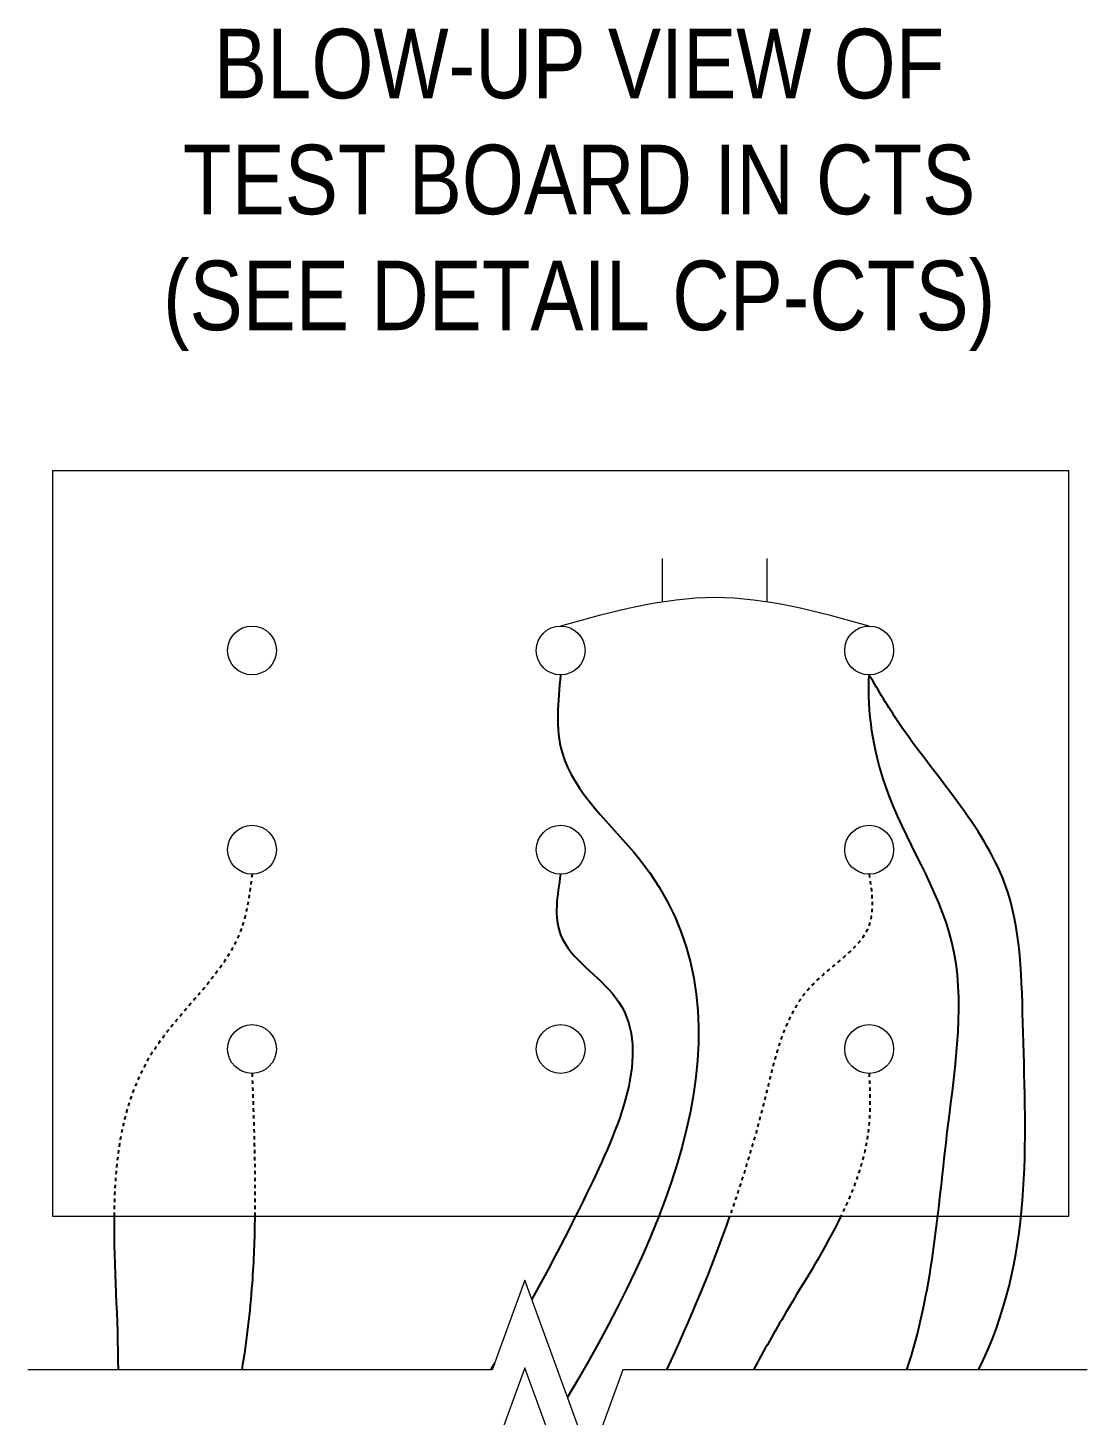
# Model space of a CAD drawing. Header units: inches. Extents: x 0 to 4744, y 0 to 4696.
# Drawn here: x 2226.73 to 2257.2, y 4525.54 to 4565.44 of the extents above; entities that cross this region are included whole.
import ezdxf

# ---------------------------------------------------------------- set-up
doc = ezdxf.new("R2010")
doc.units = ezdxf.units.IN
doc.header["$LTSCALE"] = 0.2
doc.header["$MEASUREMENT"] = 0
doc.linetypes.add('HIDDEN', pattern=[0.375, 0.25, -0.125])
for name, color, linetype, lineweight in [('E-WIRE-BACK', 53, 'HIDDEN', 25), ('E-WIRE-LEAD', 50, 'Continuous', 25), ('G-ANNO', 122, 'Continuous', 20), ('G-DIMS-JOG', 6, 'Continuous', 20), ('O-MISC', 7, 'Continuous', 15)]:
    doc.layers.add(name, color=color, linetype=linetype, lineweight=lineweight)
doc.styles.get("Standard").update_dxf_attribs({"font": 'ARIALN.TTF'})

msp = doc.modelspace()

# ---------------------------------------------------------------- linework, layer by layer
at = {"layer": 'E-WIRE-BACK'}
for points, knots in [([(2233.18345, 4541.09676), (2233.11829, 4540.56227), (2232.87426, 4538.56081), (2229.64592, 4536.07842), (2229.23228, 4532.98414), (2229.21541, 4531.25702)], [0, 0, 0, 0, 1.58651375, 5.94086865, 10.90256745, 10.90256745, 10.90256745, 10.90256745]), ([(2250.9278, 4541.09676), (2251.0016, 4540.57963), (2251.19743, 4539.20744), (2248.61855, 4537.85025), (2247.99562, 4534.64593), (2247.30949, 4532.3789), (2246.9159, 4531.25702)], [0, 0, 0, 0, 1.45838752, 3.869772, 7.32164287, 10.85012776, 10.85012776, 10.85012776, 10.85012776]), ([(2250.9278, 4535.36521), (2250.94708, 4534.88948), (2251.00532, 4533.4527), (2250.5359, 4532.12303), (2250.11518, 4531.25702)], [0, 0, 0, 0, 1.41544606, 4.2748912, 4.2748912, 4.2748912, 4.2748912])]:
    msp.add_open_spline(points, degree=3, knots=knots, dxfattribs=at)
msp.add_open_spline([(2233.18345, 4535.36521), (2233.23272, 4533.99902), (2233.28198, 4532.63282), (2233.26235, 4531.25702)], degree=3, dxfattribs=at)
at = {"layer": 'E-WIRE-LEAD'}
for points, knots in [([(2242.05563, 4546.82831), (2241.98015, 4546.05493), (2241.77667, 4543.96998), (2248.20965, 4538.65461), (2245.54017, 4531.55692), (2242.25243, 4526.05693)], [0, 0, 0, 0, 2.23257051, 6.01874933, 22.13094264, 22.13094264, 22.13094264, 22.13094264]), ([(2252.00957, 4526.8436), (2252.74606, 4529.02127), (2253.02134, 4533.22488), (2253.98748, 4539.21891), (2251.32434, 4542.92921), (2250.8696, 4545.74888), (2250.9278, 4546.82831)], [81.30584198, 81.30584198, 81.30584198, 81.30584198, 88.32649596, 93.6590083, 98.6420593, 101.80644562, 101.80644562, 101.80644562, 101.80644562]), ([(2254.07466, 4526.8436), (2255.64997, 4529.98691), (2255.3278, 4535.18487), (2255.30125, 4541.38612), (2252.41065, 4544.32255), (2251.19925, 4546.3696), (2250.9278, 4546.82831)], [22.69012699, 22.69012699, 22.69012699, 22.69012699, 31.31820064, 35.64018983, 41.19818763, 42.80334237, 42.80334237, 42.80334237, 42.80334237]), ([(2242.05563, 4541.09676), (2241.956, 4540.47871), (2241.71935, 4539.01072), (2245.10579, 4537.04728), (2243.28523, 4532.75215), (2241.78818, 4529.88181), (2241.22709, 4528.87402)], [0, 0, 0, 0, 1.74291301, 4.13977197, 9.67114585, 12.91341735, 12.91341735, 12.91341735, 12.91341735]), ([(2233.26235, 4531.25702), (2233.25323, 4530.61775), (2233.19834, 4529.15082), (2233.02949, 4527.668), (2232.88555, 4526.8436)], [4.11918569, 4.11918569, 4.11918569, 4.11918569, 6.03318669, 8.49704599, 8.49704599, 8.49704599, 8.49704599]), ([(2250.11518, 4531.25702), (2249.65882, 4530.31765), (2248.72877, 4528.86037), (2247.89962, 4527.39346), (2247.59977, 4526.8436)], [4.2748912, 4.2748912, 4.2748912, 4.2748912, 7.37657307, 9.23193421, 9.23193421, 9.23193421, 9.23193421])]:
    msp.add_open_spline(points, degree=3, knots=knots, dxfattribs=at)
for points in [[(2229.21541, 4531.25702), (2229.2012, 4529.80279), (2229.33123, 4528.29247), (2229.32987, 4526.8436)], [(2246.9159, 4531.25702), (2246.38594, 4529.74642), (2245.7712, 4528.27949), (2245.09672, 4526.8436)], [(2240.15248, 4527.01982), (2240.117, 4526.96092), (2240.08149, 4526.90218), (2240.04596, 4526.8436)]]:
    msp.add_open_spline(points, degree=3, dxfattribs=at)
at = {"layer": 'G-DIMS-JOG'}
for points in [[(2257.1983, 4526.8436), (2243.84387, 4526.8436), (2242.90499, 4524.26405), (2241.02722, 4529.42315), (2240.08834, 4526.8436), (2226.73391, 4526.8436)], [(2257.1983, 4524.32141), (2243.84387, 4524.32141), (2242.90499, 4521.74186), (2241.02722, 4526.90097), (2240.08834, 4524.32141), (2226.73391, 4524.32141)]]:
    msp.add_lwpolyline(points, dxfattribs=at)
at = {"layer": 'O-MISC'}
for p, q in [((2227.4469, 4552.7014), (2256.66435, 4552.7014)), ((2244.98929, 4548.92431), (2244.98929, 4550.17156)), ((2247.99414, 4548.92431), (2247.99414, 4550.17156)), ((2227.4469, 4531.25702), (2256.66435, 4531.25702))]:
    msp.add_line(p, q, dxfattribs=at)
for points in [[(2227.4469, 4552.7014), (2227.4469, 4531.25702)], [(2256.66435, 4531.25702), (2256.66435, 4552.7014)]]:
    msp.add_lwpolyline(points, dxfattribs=at)
for centre in [(2233.18345, 4547.53082), (2242.05563, 4547.53082), (2250.9278, 4547.53082), (2233.18345, 4541.79927), (2242.05563, 4541.79927), (2250.9278, 4541.79927), (2233.18345, 4536.06773), (2242.05563, 4536.06773), (2250.9278, 4536.06773)]:
    msp.add_circle(centre, 0.70251, dxfattribs=at)
msp.add_spline([(2250.9278, 4548.23333), (2246.49171, 4549.04878), (2242.05563, 4548.23333)], degree=3, dxfattribs=at)

# ---------------------------------------------------------------- texts
at = {"layer": 'G-ANNO', "insert": (2266.83078, 4565.40837), "char_height": 2, "attachment_point": 3}
msp.add_mtext_dynamic_manual_height_columns('\\pxqc;BLOW-UP VIEW OF\\PTEST BOARD IN CTS\\P(SEE DETAIL CP-{\\C2;CTS})', width=48.485298, gutter_width=4.04886, heights=[0], dxfattribs=at)

doc.saveas('drawing.dxf')
